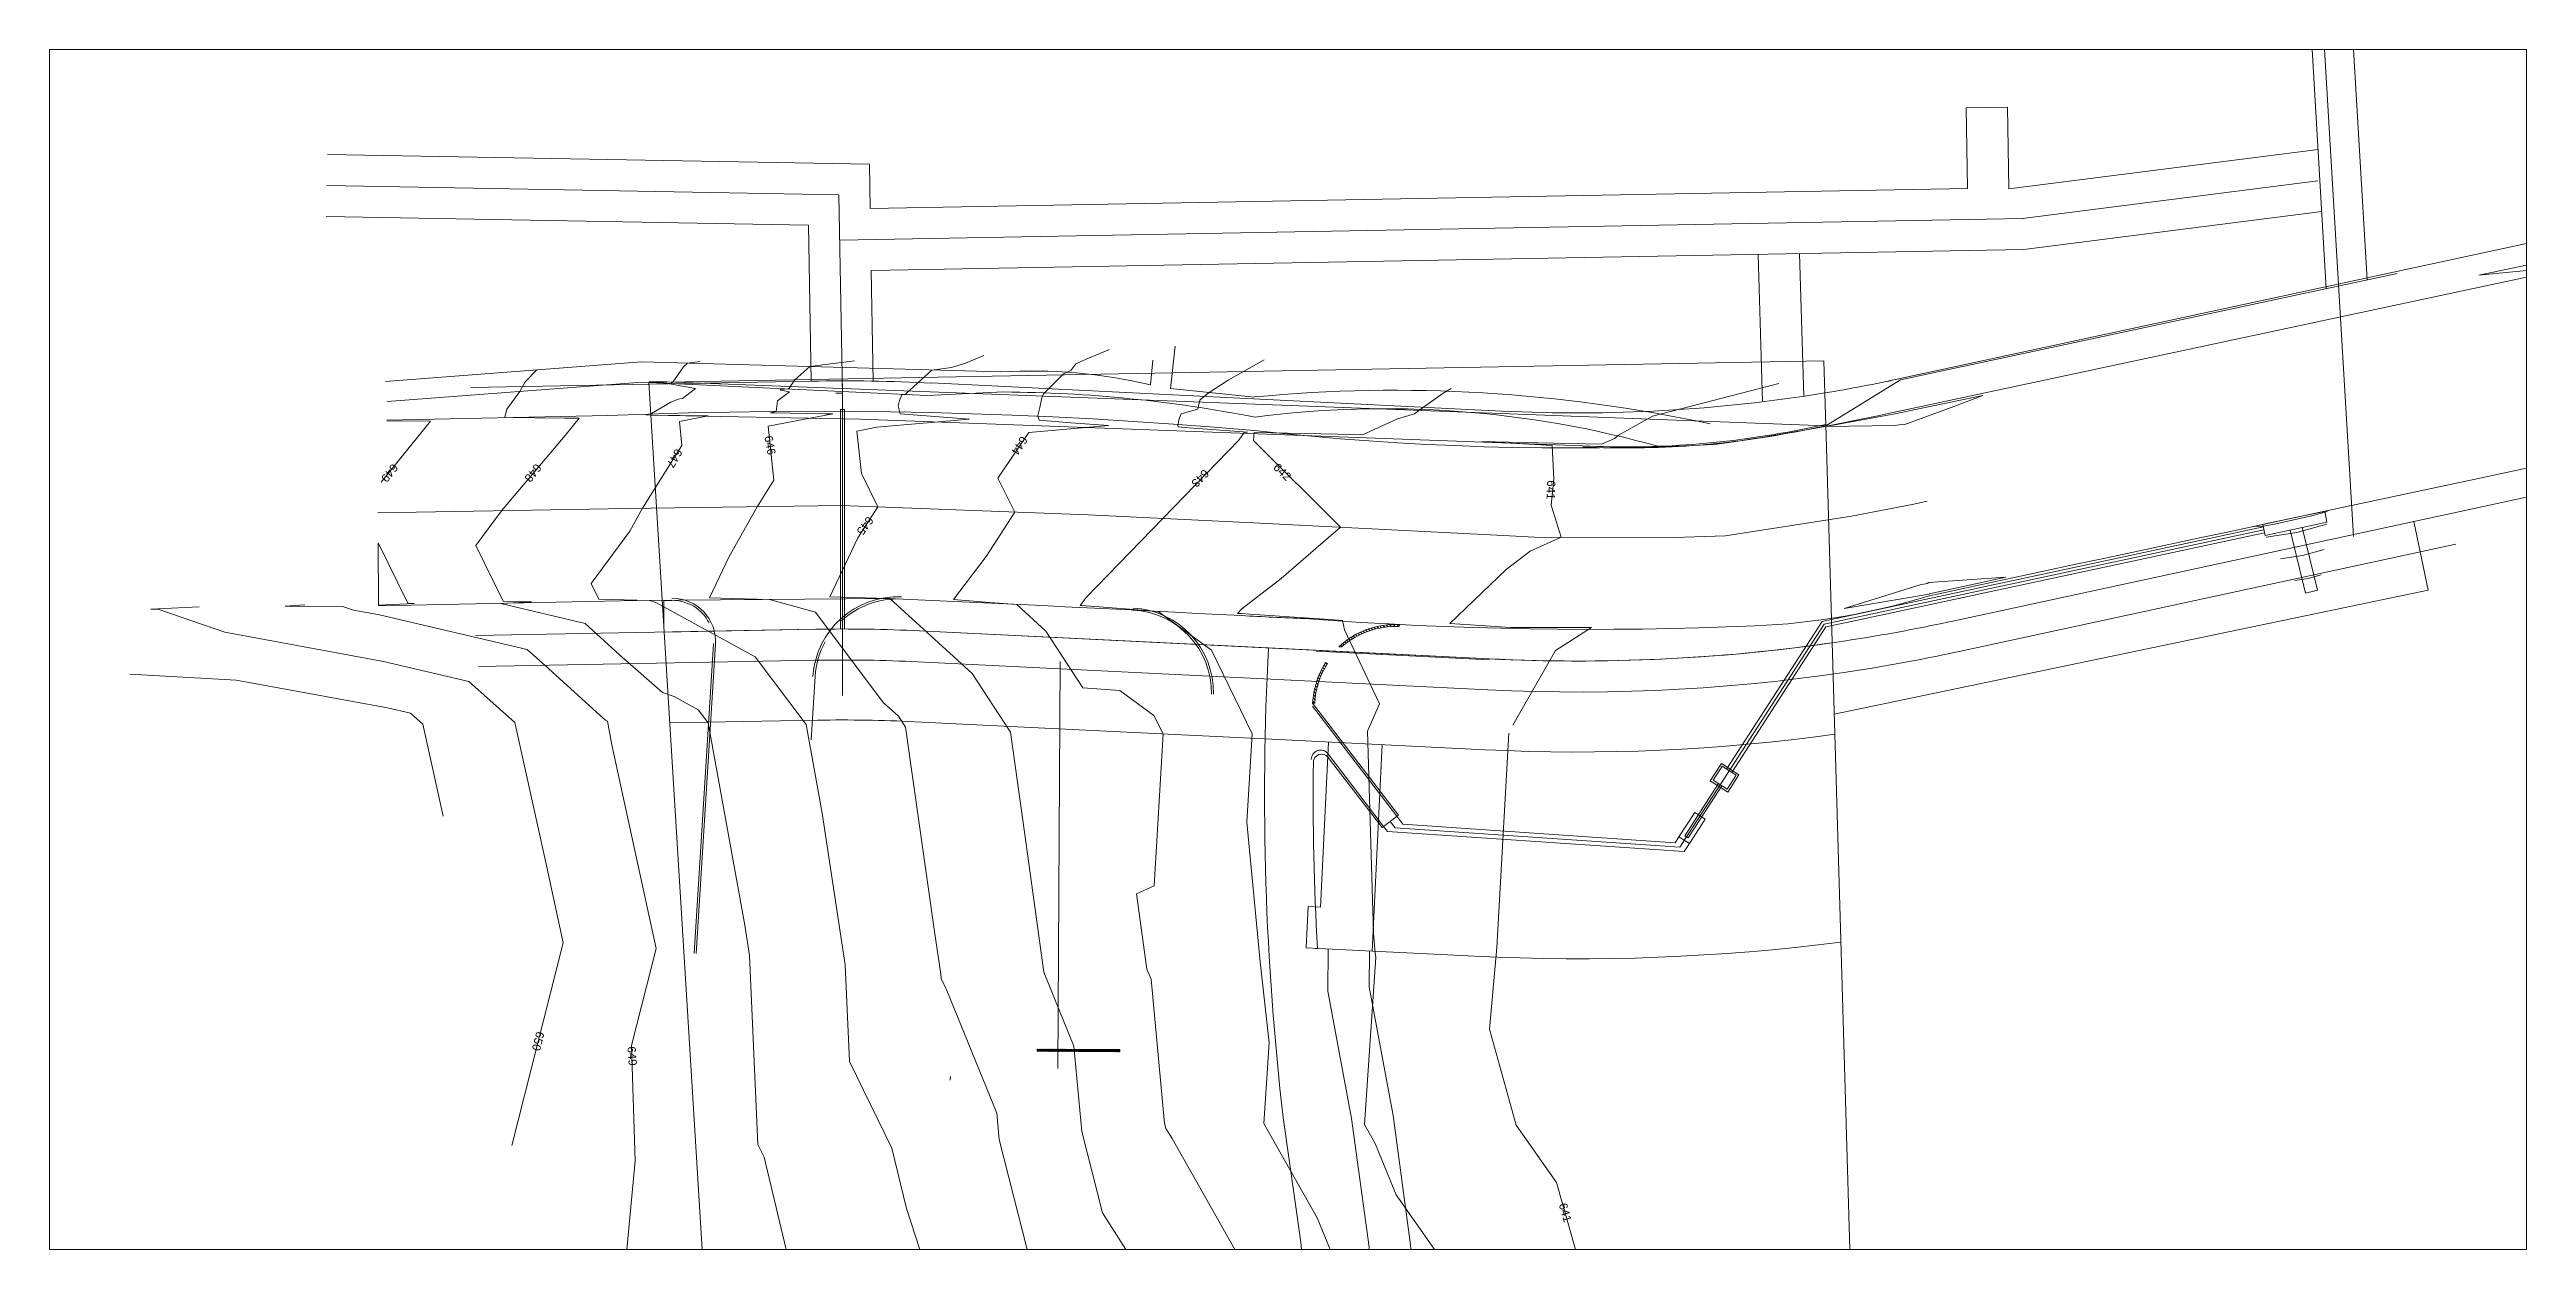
# Paper-space layout 'Utility Plan' of a CAD drawing. Extents: x 0.8 to 30.7, y 3.5 to 18.
# The model-space entities are those that its viewports show. They can reach past a viewport. Long polylines and large blocks are cut down to what shows.
import ezdxf

# ---------------------------------------------------------------- set-up
doc = ezdxf.new("R2010")
doc.units = 0
doc.header["$LTSCALE"] = 20
doc.header["$MEASUREMENT"] = 0
for name, pattern in [('DASHDOT', [1, 0.5, -0.25, 0, -0.25]), ('DASHED', [0.75, 0.5, -0.25]), ('DASHED2', [0.375, 0.25, -0.125]), ('DIVIDE2', [0.625, 0.25, -0.125, 0, -0.125, 0, -0.125]), ('HIDDEN', [0.375, 0.25, -0.125])]:
    doc.linetypes.add(name, pattern=pattern)
for name, color, linetype in [('CONTOURS', 35, 'CONTINUOUS'), ('DIRVEWAYS', 96, 'CONTINUOUS'), ('HATCURB', 2, 'CONTINUOUS'), ('PNTS_CHEV', 1, 'CONTINUOUS'), ('row ded', 1, 'CONTINUOUS'), ('STORM', 5, 'CONTINUOUS')]:
    doc.layers.add(name, color=color, linetype=linetype)
doc.layers.add('DP', color=11, linetype='CONTINUOUS', plot=False)
for name, color, linetype, lineweight in [('EBNDY', 210, 'CONTINUOUS', 100), ('EC', 35, 'HIDDEN', 140), ('ECL', 11, 'DASHDOT', 30), ('ECRBB', 31, 'DASHED', 30), ('EESMT', 7, 'DASHED2', 25), ('EROW', 143, 'CONTINUOUS', 30), ('ESW', 46, 'CONTINUOUS', 25), ('EWTR', 174, 'DIVIDE2', 25), ('PCRBB', 30, 'CONTINUOUS', 35), ('PCRBF', 21, 'CONTINUOUS', 25), ('PESMT', 7, 'DASHED2', 30), ('PROW', 6, 'CONTINUOUS', 30), ('PUSS', 80, 'CONTINUOUS', 50)]:
    doc.layers.add(name, color=color, linetype=linetype, lineweight=lineweight)
doc.styles.add('ARIEL', font='swiss.ttf')

msp = doc.modelspace()

# ---------------------------------------------------------------- linework, layer by layer
at = {"layer": 'CONTOURS', "lineweight": 0}
for p, q in [((9991.79, 10358.18, 640), (9988.77, 10372.4, 640)), ((9988.77, 10372.4, 640), (9989.23, 10371.52, 640)), ((9989.23, 10371.52, 640), (9989.33, 10370.94, 640)), ((9989.33, 10370.94, 640), (9989.95, 10368.65, 640)), ((9994.12, 10364.74, 640), (9992.08, 10371.97, 640)), ((9989.95, 10368.65, 640), (9992.06, 10359.35, 640)), ((9995.2, 10357.35, 640), (9994.12, 10364.74, 640)), ((9992.06, 10359.35, 640), (9992.53, 10356.6, 640)), ((9992.64, 10354.21, 640), (9991.79, 10358.18, 640)), ((9992.53, 10356.6, 640), (9992.64, 10354.21, 640)), ((10004.93, 10294.35, 640), (10004.92, 10294.37, 640)), ((10004.92, 10294.37, 640), (10006.51, 10287.08, 640)), ((10006.22, 10275.77, 640), (10004.93, 10294.35, 640)), ((9965.07, 10269.13, 640), (9960.94, 10288.81, 640)), ((9960.94, 10288.81, 640), (9963.64, 10281.82, 640)), ((10006.51, 10287.08, 640), (10008.96, 10275.85, 640)), ((9963.64, 10281.82, 640), (9967.98, 10269.97, 640)), ((10006.45, 10275.41, 640), (10006.22, 10275.77, 640)), ((10006.79, 10273.71, 640), (10006.45, 10275.41, 640)), ((10008.96, 10275.85, 640), (10008.97, 10275.83, 640)), ((10008.97, 10275.83, 640), (10012.45, 10255.3, 640)), ((9965.08, 10269.12, 640), (9965.07, 10269.13, 640)), ((9965.55, 10266.8, 640), (9965.08, 10269.12, 640)), ((9967.98, 10269.97, 640), (9967.92, 10269.52, 640)), ((9967.92, 10269.52, 640), (9967.92, 10269.51, 640)), ((9967.92, 10269.51, 640), (9968.25, 10267.63, 640)), ((10012.45, 10255.31, 640), (10006.79, 10273.71, 640)), ((9965.65, 10266.29, 640), (9965.55, 10266.8, 640)), ((9968.47, 10250.9, 640), (9965.65, 10266.29, 640)), ((9968.25, 10267.63, 640), (9968.47, 10250.9, 640)), ((10012.45, 10255.3, 640), (10012.45, 10255.31, 640)), ((10195.27, 10099.43, 645), (10158.62, 10076.04, 645)), ((10158.62, 10076.04, 645), (10138.96, 10071.05, 645)), ((10118.31, 10069.12, 645), (10100.38, 10061.83, 645)), ((10138.96, 10071.05, 645), (10118.31, 10069.12, 645)), ((10100.38, 10061.83, 645), (10067.14, 10057.29, 645)), ((10042.41, 10053.79, 645), (10028.23, 10044.5, 645)), ((10067.14, 10057.29, 645), (10042.41, 10053.79, 645)), ((9953.16, 10042.88, 645), (9951.27, 10047.36, 645)), ((9954.18, 10039.49, 645), (9953.16, 10042.88, 645)), ((9966.66, 10043.9, 645), (9966.34, 10039.69, 645)), ((9968.63, 10021.47, 645), (9966.66, 10043.9, 645)), ((9966.66, 10043.9, 645), (9966.66, 10043.9, 645)), ((10028.23, 10044.5, 645), (10010.06, 10024.65, 645)), ((9954.8, 10034.8, 645), (9954.18, 10039.49, 645)), ((9966.34, 10039.69, 645), (9965.37, 10027.1, 645)), ((9960.37, 10028.63, 645), (9954.8, 10034.8, 645)), ((9960.69, 10028.41, 645), (9960.37, 10028.63, 645)), ((9960.71, 10028.36, 645), (9960.69, 10028.41, 645)), ((9960.78, 10027.51, 645), (9960.71, 10028.36, 645)), ((9962.21, 10026.94, 645), (9960.78, 10027.51, 645)), ((9963.46, 10026.64, 645), (9962.21, 10026.94, 645)), ((9965.37, 10027.1, 645), (9963.46, 10026.64, 645)), ((10010.03, 10024.24, 645), (10009.66, 10010.1, 645)), ((10010.05, 10024.55, 645), (10010.03, 10024.24, 645)), ((10010.06, 10024.65, 645), (10010.05, 10024.55, 645)), ((9969.57, 10016.65, 645), (9968.63, 10021.47, 645)), ((9979.8, 10017.73, 645), (9969.57, 10016.65, 645)), ((9987.91, 10021.73, 645), (9979.8, 10017.73, 645)), ((9995.4, 10016.89, 645), (9987.91, 10021.73, 645)), ((10009.66, 10010.1, 645), (9995.4, 10016.89, 645)), ((10093.32, 9945.65, 650), (10073.87, 9941.43, 650)), ((10142.3, 9933.26, 650), (10093.32, 9945.65, 650)), ((10073.87, 9941.43, 650), (10040.04, 9933.93, 650)), ((10040.04, 9933.93, 650), (10030.1, 9922.84, 650)), ((10030.1, 9922.84, 650), (10025.27, 9902.2, 650)), ((10025.27, 9902.2, 650), (10018.22, 9863.88, 650)), ((10018.22, 9863.88, 650), (10012.69, 9847.88, 650)), ((10012.67, 9845.95, 650), (10012.03, 9857.63, 650)), ((10012.69, 9847.88, 650), (10012.67, 9845.95, 650))]:
    msp.add_line(p, q, dxfattribs=at)
at = {"layer": 'DIRVEWAYS', "lineweight": 0}
msp.add_line((10126.52, 10039.24, 645.63), (10125.68, 10039.25, 645.63), dxfattribs=at)
at = {"layer": 'EBNDY', "lineweight": 0}
for p, q in [((9968.01, 10250.87), (10423.8, 10264.19)), ((9969.17, 10244.92), (9968.01, 10250.87)), ((9966.67, 10017.51), (9973.14, 10192.16)), ((10017.87, 10031.77), (10022.02, 10116.16)), ((9965.72, 9966.81), (9966.67, 10017.51)), ((10018.17, 9970.04), (10017.49, 10006.72)), ((10429.87, 9995.38), (9965.72, 9966.81))]:
    msp.add_line(p, q, dxfattribs=at)
for centre, radius, start, end in [((9758.39, 10202.52), 215, 357.23893, 11.37249), ((10236.01, 9516.77), 611.25, 88.03766, 99.45722), ((10057.86, 10786.99), 671.79, 266.94223, 276.64317), ((10387.43, 10013.6), 370, 177.18485, 181.06438)]:
    msp.add_arc(centre, radius, start, end, dxfattribs=at)
at = {"layer": 'EC', "lineweight": 0}
for p, q in [((9921.19, 10459.67, 641), (9931.87, 10408.75, 641)), ((9931.87, 10408.75, 641), (9929.45, 10433.87, 641)), ((9999.66, 10366.12, 639), (9998.21, 10371.31, 639)), ((10000.44, 10360.82, 639), (9999.66, 10366.12, 639)), ((10005.21, 10367.5, 638), (10004.33, 10370.64, 638)), ((10005.68, 10364.29, 638), (10005.21, 10367.5, 638)), ((9965.98, 10209, 641), (9958.08, 10239.49, 641)), ((9970.48, 10200.95, 641), (9965.98, 10209, 641)), ((9971.34, 10199.78, 641), (9970.48, 10200.95, 641)), ((9972.77, 10196.65, 641), (9971.34, 10199.78, 641)), ((9972.34, 10177.51, 641), (9972.77, 10196.65, 641)), ((10022.63, 10185.5, 641), (10017.1, 10194.27, 641)), ((10017.1, 10194.27, 641), (10017.1, 10174.67, 641)), ((10190.87, 10196.96, 641), (10151.27, 10185.78, 641)), ((9981.19, 10185.16, 641), (9973.07, 10184.75, 641)), ((9987.51, 10184.5, 641), (9981.19, 10185.16, 641)), ((9995.23, 10186.87, 641), (9987.51, 10184.5, 641)), ((9998.61, 10179.44, 641), (9995.23, 10186.87, 641)), ((10040.72, 10175.22, 641), (10022.63, 10185.5, 641)), ((10151.27, 10185.78, 641), (10137.42, 10176.06, 641)), ((9973.07, 10184.75, 641), (9972.12, 10167.74, 641)), ((10003.08, 10173.6, 641), (9998.61, 10179.44, 641)), ((9972.12, 10167.74, 641), (9972.34, 10177.51, 641)), ((10016.1, 10159.99, 641), (10003.08, 10173.6, 641)), ((10017.1, 10174.67, 641), (10016.44, 10165.01, 641)), ((10094.44, 10171.37, 641), (10042.64, 10174.24, 641)), ((10137.42, 10176.06, 641), (10114.17, 10169.54, 641)), ((10114.17, 10169.54, 641), (10094.44, 10171.37, 641)), ((10016.44, 10165.01, 641), (10016.1, 10159.99, 641)), ((10177.72, 10163.5, 642), (10154.25, 10147.03, 642)), ((9960.39, 10158.4, 642), (9959.31, 10160.3, 642)), ((9964.2, 10153.06, 642), (9960.39, 10158.4, 642)), ((9965.41, 10151.46, 642), (9964.2, 10153.06, 642)), ((9966.62, 10147.3, 642), (9965.41, 10151.46, 642)), ((9970.47, 10138.88, 642), (9966.62, 10147.3, 642)), ((10154.25, 10147.03, 642), (10141.86, 10141.95, 642)), ((9970.33, 10132.91, 642), (9970.47, 10138.88, 642)), ((10035.54, 10143.02, 642), (10017.6, 10134.53, 642)), ((10042.12, 10140.08, 642), (10035.54, 10143.02, 642)), ((10091.02, 10141.51, 642), (10042.12, 10140.08, 642)), ((10095.9, 10141.97, 642), (10091.02, 10141.51, 642)), ((10096.81, 10142.07, 642), (10095.9, 10141.97, 642)), ((10137.24, 10139.33, 642), (10096.81, 10142.07, 642)), ((10141.86, 10141.95, 642), (10137.24, 10139.33, 642)), ((10193.52, 10141.74, 643), (10159.84, 10127.91, 643)), ((9969.88, 10112.66, 642), (9970.33, 10132.91, 642)), ((9992.8, 10133.59, 642), (9971.84, 10112.49, 642)), ((10005.25, 10119.23, 642), (9992.8, 10133.59, 642)), ((10015.35, 10134.06, 642), (10015.14, 10130.91, 642)), ((10017.6, 10134.53, 642), (10015.35, 10134.06, 642)), ((10015.14, 10130.91, 642), (10014.73, 10124.88, 642)), ((10159.84, 10127.91, 643), (10137.05, 10115.03, 643)), ((10012.55, 10109.72, 642), (10005.25, 10119.23, 642)), ((10014.73, 10124.88, 642), (10013.86, 10111.63, 642)), ((9957.28, 10106.41, 643), (9952.36, 10115.09, 643)), ((10097.92, 10114.15, 643), (10064.12, 10110.95, 643)), ((10117.54, 10116.35, 643), (10097.92, 10114.15, 643)), ((10137.05, 10115.03, 643), (10117.54, 10116.35, 643)), ((10177.82, 10113.88, 644), (10140.65, 10092.87, 644)), ((9969.85, 10111.09, 643), (9968.76, 10097.01, 643)), ((9969.92, 10110.24, 643), (9969.85, 10111.09, 643)), ((9969.92, 10112.65, 642), (9969.88, 10112.66, 642)), ((9971.84, 10112.49, 642), (9969.92, 10112.65, 642)), ((9971.73, 10109.01, 643), (9969.92, 10110.24, 643)), ((9990.7, 10090.59, 643), (9971.73, 10109.01, 643)), ((10013.65, 10108.65, 642), (10012.55, 10109.72, 642)), ((10013.67, 10108.99, 642), (10013.65, 10108.65, 642)), ((10013.72, 10109.66, 642), (10013.67, 10108.99, 642)), ((10013.86, 10111.63, 642), (10013.72, 10109.66, 642)), ((10042.8, 10112.2, 643), (10022.51, 10102.34, 643)), ((10064.12, 10110.95, 643), (10042.8, 10112.2, 643)), ((9960.2, 10101.77, 643), (9957.28, 10106.41, 643)), ((9961.77, 10099.86, 643), (9960.2, 10101.77, 643)), ((10022.51, 10102.34, 643), (10013.18, 10089.46, 643)), ((9962.08, 10099.54, 643), (9961.77, 10099.86, 643)), ((9964.28, 10099.07, 643), (9962.08, 10099.54, 643)), ((9965.37, 10095.01, 643), (9964.28, 10099.07, 643)), ((9968.76, 10097.01, 643), (9968.55, 10094.31, 643)), ((9966.63, 10094.55, 643), (9965.37, 10095.01, 643)), ((9967.46, 10094.38, 643), (9966.63, 10094.55, 643)), ((9968.14, 10094.21, 643), (9967.46, 10094.38, 643)), ((9968.55, 10094.31, 643), (9968.14, 10094.21, 643)), ((10009.84, 10072.09, 643), (9990.7, 10090.59, 643)), ((10013.18, 10089.46, 643), (10012.73, 10083.58, 643)), ((10042.81, 10090.66, 644), (10038.31, 10088.47, 644)), ((10079.52, 10088.5, 644), (10042.81, 10090.66, 644)), ((10137.01, 10091.02, 644), (10102.14, 10087.77, 644)), ((10138.24, 10091.33, 644), (10137.01, 10091.02, 644)), ((10140.65, 10092.87, 644), (10138.24, 10091.33, 644)), ((10012.73, 10083.58, 643), (10011.84, 10072.05, 643)), ((10038.31, 10088.47, 644), (10032.33, 10080.23, 644)), ((10081.45, 10084.28, 644), (10079.52, 10088.5, 644)), ((10099.72, 10086.78, 644), (10081.45, 10084.28, 644)), ((10102.14, 10087.77, 644), (10099.72, 10086.78, 644)), ((9952.18, 10072.04, 644), (9949.81, 10077.68, 644)), ((9968.25, 10077.5, 644), (9967.55, 10068.35, 644)), ((9968.26, 10077.5, 644), (9968.25, 10077.5, 644)), ((9969.95, 10058.24, 644), (9968.26, 10077.5, 644)), ((10032.33, 10080.23, 644), (10031.63, 10071.29, 644)), ((9953.32, 10069.59, 644), (9952.18, 10072.04, 644)), ((10011.73, 10070.66, 643), (10009.84, 10072.09, 643)), ((10011.84, 10072.05, 643), (10011.76, 10070.99, 643)), ((10031.63, 10071.29, 644), (10017.92, 10062.31, 644)), ((9954.91, 10068.36, 644), (9953.32, 10069.59, 644)), ((9955.73, 10066.57, 644), (9954.91, 10068.36, 644)), ((9958.23, 10064.11, 644), (9955.73, 10066.57, 644)), ((9967.55, 10068.35, 644), (9966.96, 10060.71, 644)), ((10011.76, 10070.99, 643), (10011.73, 10070.66, 643)), ((9960.53, 10061.74, 644), (9958.23, 10064.11, 644)), ((9961.53, 10061.37, 644), (9960.53, 10061.74, 644)), ((9963.88, 10060.9, 644), (9961.53, 10061.37, 644)), ((9965.8, 10060.43, 644), (9963.88, 10060.9, 644)), ((9966.96, 10060.71, 644), (9965.8, 10060.43, 644)), ((10017.92, 10062.31, 644), (10011.51, 10055.31, 644)), ((10178.99, 10060.75, 646), (10140.91, 10051.08, 646)), ((9980.93, 10050.76, 644), (9969.95, 10058.24, 644)), ((9989.17, 10054.82, 644), (9980.93, 10050.76, 644)), ((9999.91, 10047.88, 644), (9989.17, 10054.82, 644)), ((10011.51, 10055.31, 644), (10010.91, 10047.77, 644)), ((10010.28, 10039.99, 644), (9999.91, 10047.88, 644)), ((10010.91, 10047.77, 644), (10010.28, 10039.99, 644)), ((10134.48, 10050.48, 646), (10104.83, 10038.42, 646)), ((10140.91, 10051.08, 646), (10134.48, 10050.48, 646)), ((10090.58, 10035.39, 646), (10041.13, 10028.39, 646)), ((10100.9, 10036.96, 646), (10090.58, 10035.39, 646)), ((10101.95, 10037.01, 646), (10100.9, 10036.96, 646)), ((10104.83, 10038.42, 646), (10101.95, 10037.01, 646)), ((10193.94, 10040.64, 647), (10157.58, 10028.61, 647)), ((10038.54, 10026.69, 646), (10035.17, 10023.01, 646)), ((10041.13, 10028.39, 646), (10038.54, 10026.69, 646)), ((10142.98, 10025.12, 647), (10122.03, 10014.86, 647)), ((10157.58, 10028.61, 647), (10142.98, 10025.12, 647)), ((10035.17, 10023.01, 646), (10013.4, 10006.67, 646)), ((9953.98, 10005.27, 646), (9952.56, 10016.09, 646)), ((10098.63, 10013.84, 647), (10061.93, 10008.24, 647)), ((10122.03, 10014.86, 647), (10098.63, 10013.84, 647)), ((9965.36, 10009.06, 646), (9965.16, 9996.32, 646)), ((9965.38, 10010.82, 646), (9965.36, 10009.09, 646)), ((9965.36, 10009.09, 646), (9965.36, 10009.06, 646)), ((9968.41, 9995.2, 646), (9965.38, 10010.82, 646)), ((10013.4, 10006.67, 646), (10010.29, 9995.56, 646)), ((10061.93, 10008.24, 647), (10040.54, 10004.35, 647)), ((9957.21, 10001.69, 646), (9953.98, 10005.27, 646)), ((9959.23, 10000.29, 646), (9957.21, 10001.69, 646)), ((9959.39, 10000.01, 646), (9959.23, 10000.29, 646)), ((9959.54, 9998.08, 646), (9959.39, 10000.01, 646)), ((9960.06, 10000.35, 646), (9959.68, 9998.27, 646)), ((9962.28, 9997.48, 646), (9960.06, 10000.35, 646)), ((10040.54, 10004.35, 647), (10024.14, 9992.04, 647)), ((10186.41, 10004.07, 648), (10145.15, 9994.2, 648)), ((9959.68, 9998.27, 646), (9959.54, 9998.08, 646)), ((9964.82, 9997.11, 646), (9962.28, 9997.48, 646)), ((9965.14, 9995.77, 646), (9964.82, 9997.11, 646)), ((9965.16, 9996.32, 646), (9965.14, 9995.77, 646)), ((9981.45, 9996.59, 646), (9968.41, 9995.2, 646)), ((9987.85, 9992.57, 646), (9981.45, 9996.59, 646)), ((10010.29, 9995.56, 646), (10010.06, 9986.53, 646)), ((10145.15, 9994.2, 648), (10142.11, 9992.72, 648)), ((9999.89, 9985.79, 646), (9987.85, 9992.57, 646)), ((10024.14, 9992.04, 647), (10010.99, 9968.07, 647)), ((10089.07, 9989.6, 648), (10040.16, 9980.72, 648)), ((10096.35, 9990.71, 648), (10089.07, 9989.6, 648)), ((10142.11, 9992.72, 648), (10096.35, 9990.71, 648)), ((10009.92, 9981.02, 646), (9999.89, 9985.79, 646)), ((10010.06, 9986.53, 646), (10009.92, 9981.02, 646)), ((9953.16, 9975.73, 647), (9952.77, 9978.7, 647)), ((9954.04, 9974.75, 647), (9953.16, 9975.73, 647)), ((9959.3, 9977.61, 647), (9958.13, 9971.32, 647)), ((9961.71, 9974.49, 647), (9959.3, 9977.61, 647)), ((9965.9, 9980.73, 647), (9965.71, 9967.19, 647)), ((9967.25, 9973.75, 647), (9965.9, 9980.73, 647)), ((10036.96, 9978.31, 648), (10033.78, 9972.52, 648)), ((10040.16, 9980.72, 648), (10036.96, 9978.31, 648)), ((9957.78, 9972.18, 647), (9954.04, 9974.75, 647)), ((9958.07, 9971.66, 647), (9957.78, 9972.18, 647)), ((9958.1, 9971.28, 647), (9958.07, 9971.66, 647)), ((9958.13, 9971.32, 647), (9958.1, 9971.28, 647)), ((9961.83, 9973.42, 647), (9961.71, 9974.49, 647)), ((9962.55, 9971.66, 647), (9961.83, 9973.42, 647)), ((9965.34, 9967.03, 647), (9962.55, 9971.66, 647)), ((9973.07, 9974.37, 647), (9967.25, 9973.75, 647)), ((9988.22, 9964.85, 647), (9973.07, 9974.37, 647)), ((10032.78, 9969.65, 648), (10023.7, 9959.28, 648)), ((10033.78, 9972.52, 648), (10032.78, 9969.65, 648)), ((9965.66, 9965.67, 647), (9965.34, 9967.03, 647)), ((9965.71, 9967.07, 647), (9965.66, 9965.67, 647)), ((9965.71, 9967.19, 647), (9965.71, 9967.19, 647)), ((9965.71, 9967.19, 647), (9965.71, 9967.07, 647)), ((9993.76, 9961.74, 647), (9988.22, 9964.85, 647)), ((10010.54, 9966.48, 647), (10010.46, 9963.47, 647)), ((10010.99, 9968.07, 647), (10010.54, 9966.48, 647)), ((10094.72, 9968.1, 649), (10045.47, 9957.4, 649)), ((10118.18, 9962.16, 649), (10094.72, 9968.1, 649)), ((10006.42, 9952.42, 647), (9993.76, 9961.74, 647)), ((10010.46, 9963.47, 647), (10010.25, 9954.3, 647)), ((10023.7, 9959.28, 648), (10016.14, 9950.94, 648)), ((10146.04, 9963.03, 649), (10118.18, 9962.16, 649)), ((10175.27, 9960.31, 649), (10146.04, 9963.03, 649)), ((10010.25, 9954.3, 647), (10006.42, 9952.42, 647)), ((10038.35, 9954.61, 649), (10027, 9942.09, 649)), ((10039.49, 9955.91, 649), (10038.35, 9954.61, 649)), ((10039.68, 9956.35, 649), (10039.49, 9955.91, 649)), ((10045.47, 9957.4, 649), (10039.68, 9956.35, 649)), ((9966.43, 9945.96, 648), (9966.32, 9931.51, 648)), ((9966.46, 9949.5, 648), (9966.43, 9945.96, 648)), ((9970.6, 9946.15, 648), (9966.46, 9949.5, 648)), ((9988.83, 9930.73, 648), (9970.6, 9946.15, 648)), ((10016.14, 9950.94, 648), (10011.24, 9930.56, 648)), ((10027, 9942.09, 649), (10022.4, 9936.96, 649)), ((9957.69, 9936.43, 648), (9954.79, 9939.3, 648)), ((9959.99, 9935.18, 648), (9957.69, 9936.43, 648)), ((9964.26, 9932.02, 648), (9959.99, 9935.18, 648)), ((10010.88, 9938.03, 648), (10010.72, 9931.18, 648)), ((10011.24, 9930.56, 648), (10010.88, 9938.03, 648)), ((10022.4, 9936.96, 649), (10014.04, 9901.23, 649)), ((9966.32, 9931.51, 648), (9964.26, 9932.02, 648)), ((9997.2, 9924.57, 648), (9988.83, 9930.73, 648)), ((10010.72, 9931.18, 648), (9997.2, 9924.57, 648)), ((10062.69, 9916.64, 651), (10040.48, 9911.72, 651)), ((9967.18, 9913.54, 649), (9967.1, 9903.04, 649)), ((9981.92, 9901.62, 649), (9967.18, 9913.54, 649)), ((10011.23, 9909.66, 649), (10011.19, 9908.06, 649)), ((10011.64, 9901.04, 649), (10011.23, 9909.66, 649)), ((10040.48, 9911.72, 651), (10037.8, 9908.73, 651)), ((10011.19, 9908.06, 649), (9996.62, 9900.93, 649)), ((10037.8, 9908.73, 651), (10036.5, 9903.17, 651)), ((9996.62, 9900.93, 649), (10011.33, 9901.03, 649)), ((10011.33, 9901.03, 649), (10011.64, 9901.04, 649)), ((10014.04, 9901.23, 649), (10012.88, 9894.95, 649)), ((10036.5, 9903.17, 651), (10029.77, 9866.59, 651)), ((10011.97, 9892.32, 649), (10011.88, 9878.42, 649)), ((10012.88, 9894.95, 649), (10011.97, 9892.32, 649)), ((10011.88, 9878.42, 649), (10011.62, 9883.22, 649)), ((10029.77, 9866.59, 651), (10028.35, 9840.93, 651))]:
    msp.add_line(p, q, dxfattribs=at)
at = {"layer": 'ECL', "lineweight": 0}
for p, q in [((9987.25, 10272.14), (9986.52, 10275.37)), ((9990.12, 10257.07), (9987.25, 10272.14)), ((9994.91, 10226.63), (9990.12, 10257.07)), ((9995.42, 10211.72), (9994.91, 10226.63)), ((9995.19, 10180.34), (9995.42, 10211.72)), ((9994.79, 10172.95), (9995.19, 10180.34)), ((9991.65, 10110.83), (9994.79, 10172.95)), ((9989.85, 10072.57), (9991.65, 10110.83)), ((9987.57, 10012.82), (9989.85, 10072.57)), ((9988.27, 9961.16), (9987.57, 10012.82)), ((9989.37, 9900.88), (9988.27, 9961.16))]:
    msp.add_line(p, q, dxfattribs=at)
at = {"layer": 'ECRBB', "lineweight": 0}
for p, q in [((9964.65, 10269.04, -5.76), (9915.38, 10499.77, -4.96)), ((10010.57, 9963.47, 0.92), (10010.04, 10024.24, -1.17)), ((10011.83, 9901.04), (10010.57, 9963.47, 0.92)), ((9966.9, 9903.04, 2.6), (9965.82, 9956.45, 1.12))]:
    msp.add_line(p, q, dxfattribs=at)
for centre, radius, start, end in [((-12933.66, 5504.76), 23433.56, 11.986507, 12.339173), ((44518.63, 17702.48), 35299.3, 191.986507, 192.145104), ((9850.04, 10226.67), 166.79, 2.44199, 17.17313), ((9443.78, 10151.62), 533.94, 7.79113, 12.70382), ((9091.86, 10194.34), 925.66, 355.69624, 2.44199), ((9276.38, 10189.37), 697.28, 353.68481, 2.8467), ((8522.48, 10187.15), 1493.73, 357.02562, 357.61068), ((11175.24, 10006.69), 1210.46, 174.97705, 182.37866), ((23041.78, 9432.73), 13045.16, 177.025616, 177.40112)]:
    msp.add_arc(centre, radius, start, end, dxfattribs=at)
at = {"layer": 'EESMT', "lineweight": 0}
for p, q in [((10022.85, 10283.14), (9996.93, 10403.18)), ((9932.97, 10381.76), (9855.83, 10377.17)), ((9935.1, 10371.87), (9856.42, 10367.19)), ((9925.66, 10298.74), (9916.48, 10370.76)), ((9901.48, 10369.87), (9911, 10295.15)), ((9911, 10295.15), (9891.23, 10294.79)), ((9891.23, 10294.79), (9891.41, 10284.8)), ((9930.73, 10020.13), (9925.66, 10298.74)), ((9891.41, 10284.8), (9910.91, 10285.15)), ((9910.91, 10285.15), (9915.74, 10019.87)), ((10025.36, 10031.4), (10032.14, 10169.18)), ((9905.04, 10019.67), (9902.7, 9888.66)), ((9915.74, 10019.87), (9905.04, 10019.67)), ((9957.54, 10020.62), (9930.73, 10020.13)), ((9957.54, 10005.62), (9919.78, 10004.93)), ((10026.51, 9925.21), (10024.99, 10006.86)), ((9919.78, 10004.93), (9917.7, 9888.39))]:
    msp.add_line(p, q, dxfattribs=at)
for centre, radius, start, end in [((9595.25, 10190.6), 437.5, 9.33828, 12.21586), ((9595.18, 10190.99), 437.5, 357.13476, 9.27716), ((10387.43, 10013.6), 362.5, 177.18485, 181.06438)]:
    msp.add_arc(centre, radius, start, end, dxfattribs=at)
at = {"layer": 'EROW', "lineweight": 0}
for p, q in [((10015.52, 10281.56), (9966.92, 10506.64)), ((9956.87, 10268.89), (9911.76, 10477.81)), ((9957.94, 10034.71), (9964.72, 10172.5)), ((10017.87, 10031.77), (10024.65, 10169.55)), ((9959.03, 9923.34), (9957.5, 10005.61)), ((10019.02, 9924.46), (10017.49, 10006.72))]:
    msp.add_line(p, q, dxfattribs=at)
for centre, radius, start, end in [((9595.25, 10190.6), 430, 9.33828, 12.21586), ((9595.25, 10190.6), 370, 11.71158, 12.21586), ((9595.25, 10190.6), 370, 9.33828, 12.21586), ((9595.18, 10190.99), 430, 357.13476, 9.27716), ((9595.18, 10190.99), 370, 357.13476, 9.27716), ((10387.43, 10013.6), 430, 177.18485, 181.06438), ((10387.43, 10013.6), 370, 177.18485, 181.06438)]:
    msp.add_arc(centre, radius, start, end, dxfattribs=at)
at = {"layer": 'ESW', "lineweight": 0}
for p, q in [((9961.33, 10112.73), (9959.24, 10092.45)), ((9959.24, 10092.45), (9949.04, 10093.56)), ((9952.43, 10088.21), (9958.38, 10087.6)), ((9955.26, 10051.48), (9952.85, 9964.59)), ((9960.96, 10033.62), (9960.11, 10052.2)), ((9957.75, 9964.77), (9960.96, 10033.62)), ((9952.85, 9964.59), (9957.61, 9902.72)), ((9957.75, 9964.77), (9962.42, 9903.09))]:
    msp.add_line(p, q, dxfattribs=at)
for centre, radius, start, end in [((10319.19, 10146.82), 359.49, 167.7822, 185.44214), ((10208.86, 10144.24), 244.7, 164.26397, 187.37813), ((10285.86, 10050.19), 325.75, 168.91598, 179.64587), ((10079.35, 10058.95), 124.31, 166.6756, 183.4459)]:
    msp.add_arc(centre, radius, start, end, dxfattribs=at)
at = {"layer": 'EWTR', "lineweight": 0}
for p, q in [((9995.05, 10378.45), (9856.25, 10370.18)), ((9918.22, 10297.79), (9909.04, 10369.82)), ((9923.37, 10012.5), (9918.16, 10298.6)), ((9912.41, 10012.3), (9910.2, 9888.52)), ((9960.38, 10013.17), (9912.41, 10012.3)), ((9957.48, 10013.12), (9960.38, 10013.17)), ((9960.38, 10013.17), (9960.44, 10011.55)), ((9960.38, 10013.17), (10033.48, 10013.16)), ((9964.32, 10013.67), (9964.32, 10012.67))]:
    msp.add_line(p, q, dxfattribs=at)
at = {"layer": 'EWTR', "linetype": 'Continuous', "lineweight": 0}
for p, q in [((9964.32, 10013.67), (10017.43, 10013.66)), ((9964.32, 10012.67), (10017.43, 10012.66))]:
    msp.add_line(p, q, dxfattribs=at)
at = {"layer": 'HATCURB', "color": 7, "lineweight": 0}
for p, q in [((10016.33, 10147.14), (10016.84, 10147.66)), ((10016.33, 10146.26), (10016.83, 10146.76)), ((10016.35, 10147.8), (10016.85, 10147.77)), ((10016.37, 10145.42), (10016.85, 10145.89)), ((10016.45, 10144.61), (10016.9, 10145.07)), ((10016.55, 10143.83), (10016.99, 10144.27)), ((10016.68, 10143.07), (10017.11, 10143.5)), ((10016.83, 10142.34), (10017.25, 10142.76)), ((10017, 10141.63), (10017.42, 10142.04)), ((10017.2, 10140.95), (10017.6, 10141.35)), ((10017.42, 10140.28), (10017.81, 10140.67)), ((10017.65, 10139.63), (10018.04, 10140.02)), ((10017.91, 10139), (10018.29, 10139.38)), ((10018.18, 10138.39), (10018.56, 10138.77)), ((10018.47, 10137.79), (10018.84, 10138.17)), ((10018.77, 10137.21), (10019.14, 10137.58)), ((10019.09, 10136.65), (10019.46, 10137.01)), ((10019.43, 10136.1), (10019.79, 10136.46)), ((10019.78, 10135.57), (10020.14, 10135.93)), ((10020.14, 10135.05), (10020.5, 10135.41)), ((10020.52, 10134.54), (10020.88, 10134.9)), ((10020.91, 10134.05), (10021.27, 10134.41)), ((10021.32, 10133.58), (10021.68, 10133.93)), ((10021.73, 10133.13), (10021.77, 10133.83)), ((10025.53, 10129.96), (10025.79, 10130.39)), ((10025.61, 10129.91), (10025.98, 10130.27)), ((10026.16, 10129.58), (10026.53, 10129.94)), ((10026.72, 10129.25), (10027.09, 10129.62)), ((10027.3, 10128.95), (10027.68, 10129.32)), ((10027.9, 10128.66), (10028.28, 10129.04)), ((10028.51, 10128.39), (10028.89, 10128.77)), ((10029.14, 10128.14), (10029.53, 10128.52)), ((10029.79, 10127.9), (10030.18, 10128.29)), ((10030.45, 10127.68), (10030.86, 10128.08)), ((10031.14, 10127.48), (10031.55, 10127.89)), ((10031.85, 10127.31), (10032.27, 10127.73)), ((10032.58, 10127.15), (10033.01, 10127.58)), ((10033.33, 10127.02), (10033.78, 10127.47)), ((10034.11, 10126.92), (10034.57, 10127.38)), ((10034.92, 10126.85), (10035.35, 10127.28)), ((10035.35, 10127.32), (10035.34, 10126.82)), ((10119.04, 10060.23), (10119.14, 10080.23)), ((10119.12, 10076.87), (10119.63, 10077.38)), ((10119.13, 10078.83), (10119.64, 10079.33)), ((10119.13, 10078.65), (10119.64, 10079.15)), ((10119.13, 10078.47), (10119.64, 10078.98)), ((10119.13, 10078.3), (10119.63, 10078.8)), ((10119.13, 10078.12), (10119.63, 10078.62)), ((10119.13, 10077.94), (10119.63, 10078.44)), ((10119.13, 10077.76), (10119.63, 10078.27)), ((10119.13, 10077.59), (10119.63, 10078.09)), ((10119.13, 10077.41), (10119.63, 10077.91)), ((10119.13, 10077.23), (10119.63, 10077.73)), ((10119.13, 10077.05), (10119.63, 10077.56)), ((10119.14, 10080.23), (10119.64, 10080.23)), ((10119.14, 10080.07), (10119.29, 10080.23)), ((10119.14, 10079.9), (10119.47, 10080.23)), ((10119.14, 10079.72), (10119.64, 10080.22)), ((10119.14, 10079.54), (10119.64, 10080.04)), ((10119.14, 10079.36), (10119.64, 10079.86)), ((10119.14, 10079.18), (10119.64, 10079.69)), ((10119.14, 10079.01), (10119.64, 10079.51)), ((10119.64, 10080.23), (10119.54, 10060.23)), ((10119.09, 10071.01), (10119.6, 10071.51)), ((10119.09, 10070.83), (10119.6, 10071.34)), ((10119.1, 10072.97), (10119.61, 10073.47)), ((10119.1, 10072.79), (10119.61, 10073.29)), ((10119.1, 10072.61), (10119.61, 10073.11)), ((10119.1, 10072.43), (10119.6, 10072.94)), ((10119.1, 10072.26), (10119.6, 10072.76)), ((10119.1, 10072.08), (10119.6, 10072.58)), ((10119.1, 10071.9), (10119.6, 10072.4)), ((10119.1, 10071.72), (10119.6, 10072.22)), ((10119.1, 10071.54), (10119.6, 10072.05)), ((10119.1, 10071.37), (10119.6, 10071.87)), ((10119.1, 10071.19), (10119.6, 10071.69)), ((10119.11, 10074.92), (10119.62, 10075.42)), ((10119.11, 10074.74), (10119.62, 10075.25)), ((10119.11, 10074.57), (10119.62, 10075.07)), ((10119.11, 10074.39), (10119.61, 10074.89)), ((10119.11, 10074.21), (10119.61, 10074.71)), ((10119.11, 10074.03), (10119.61, 10074.53)), ((10119.11, 10073.85), (10119.61, 10074.36)), ((10119.11, 10073.68), (10119.61, 10074.18)), ((10119.11, 10073.5), (10119.61, 10074)), ((10119.11, 10073.32), (10119.61, 10073.82)), ((10119.11, 10073.14), (10119.61, 10073.65)), ((10119.12, 10076.7), (10119.63, 10077.2)), ((10119.12, 10076.52), (10119.63, 10077.02)), ((10119.12, 10076.34), (10119.62, 10076.84)), ((10119.12, 10076.16), (10119.62, 10076.67)), ((10119.12, 10075.99), (10119.62, 10076.49)), ((10119.12, 10075.81), (10119.62, 10076.31)), ((10119.12, 10075.63), (10119.62, 10076.13)), ((10119.12, 10075.45), (10119.62, 10075.96)), ((10119.12, 10075.28), (10119.62, 10075.78)), ((10119.12, 10075.1), (10119.62, 10075.6)), ((10119.06, 10064.97), (10119.57, 10065.47)), ((10119.06, 10064.79), (10119.57, 10065.3)), ((10119.07, 10066.93), (10119.58, 10067.43)), ((10119.07, 10066.75), (10119.58, 10067.25)), ((10119.07, 10066.57), (10119.58, 10067.07)), ((10119.07, 10066.39), (10119.57, 10066.89)), ((10119.07, 10066.21), (10119.57, 10066.72)), ((10119.07, 10066.04), (10119.57, 10066.54)), ((10119.07, 10065.86), (10119.57, 10066.36)), ((10119.07, 10065.68), (10119.57, 10066.18)), ((10119.07, 10065.5), (10119.57, 10066.01)), ((10119.07, 10065.33), (10119.57, 10065.83)), ((10119.07, 10065.15), (10119.57, 10065.65)), ((10119.08, 10068.88), (10119.59, 10069.38)), ((10119.08, 10068.7), (10119.59, 10069.2)), ((10119.08, 10068.52), (10119.58, 10069.03)), ((10119.08, 10068.35), (10119.58, 10068.85)), ((10119.08, 10068.17), (10119.58, 10068.67)), ((10119.08, 10067.99), (10119.58, 10068.49)), ((10119.08, 10067.81), (10119.58, 10068.32)), ((10119.08, 10067.64), (10119.58, 10068.14)), ((10119.08, 10067.46), (10119.58, 10067.96)), ((10119.08, 10067.28), (10119.58, 10067.78)), ((10119.08, 10067.1), (10119.58, 10067.61)), ((10119.09, 10070.66), (10119.6, 10071.16)), ((10119.09, 10070.48), (10119.59, 10070.98)), ((10119.09, 10070.3), (10119.59, 10070.8)), ((10119.09, 10070.12), (10119.59, 10070.63)), ((10119.09, 10069.95), (10119.59, 10070.45)), ((10119.09, 10069.77), (10119.59, 10070.27)), ((10119.09, 10069.59), (10119.59, 10070.09)), ((10119.09, 10069.41), (10119.59, 10069.92)), ((10119.09, 10069.23), (10119.59, 10069.74)), ((10119.09, 10069.06), (10119.59, 10069.56)), ((10119.04, 10061.06), (10119.55, 10061.56)), ((10119.04, 10060.88), (10119.55, 10061.39)), ((10119.04, 10060.71), (10119.55, 10061.21)), ((10119.04, 10060.53), (10119.54, 10061.03)), ((10119.04, 10060.35), (10119.54, 10060.85)), ((10119.54, 10060.23), (10119.04, 10060.23)), ((10119.05, 10063.02), (10119.56, 10063.52)), ((10119.05, 10062.84), (10119.56, 10063.34)), ((10119.05, 10062.66), (10119.56, 10063.16)), ((10119.05, 10062.48), (10119.55, 10062.99)), ((10119.05, 10062.31), (10119.55, 10062.81)), ((10119.05, 10062.13), (10119.55, 10062.63)), ((10119.05, 10061.95), (10119.55, 10062.45)), ((10119.05, 10061.77), (10119.55, 10062.28)), ((10119.05, 10061.6), (10119.55, 10062.1)), ((10119.05, 10061.42), (10119.55, 10061.92)), ((10119.05, 10061.24), (10119.55, 10061.74)), ((10119.06, 10064.62), (10119.57, 10065.12)), ((10119.06, 10064.44), (10119.56, 10064.94)), ((10119.06, 10064.26), (10119.56, 10064.76)), ((10119.06, 10064.08), (10119.56, 10064.59)), ((10119.06, 10063.9), (10119.56, 10064.41)), ((10119.06, 10063.73), (10119.56, 10064.23)), ((10119.06, 10063.55), (10119.56, 10064.05)), ((10119.06, 10063.37), (10119.56, 10063.87)), ((10119.06, 10063.19), (10119.56, 10063.7)), ((10119.09, 10060.23), (10119.54, 10060.68)), ((10119.27, 10060.23), (10119.54, 10060.5)), ((10119.45, 10060.23), (10119.54, 10060.32))]:
    msp.add_line(p, q, dxfattribs=at)
for radius, start, end in [(20, 177.13587, 223.12368), (19.5, 177.13587, 221.70435), (20, 237.32446, 267.1646), (19.5, 237.29389, 267.14196)]:
    msp.add_arc((10036.33, 10146.8), radius, start, end, dxfattribs=at)
at = {"layer": 'PCRBB', "color": 7, "lineweight": 0}
for p, q in [((10035.34, 10126.82), (10062.43, 10147.57)), ((10065.47, 10143.6), (10048.47, 10130.58)), ((10065.47, 10143.6), (10062.43, 10147.57)), ((10094.69, 10127.99), (10094.72, 10127.49)), ((10010.18, 10027.45), (10010.03, 10024.24, 645)), ((10044.27, 10005.58), (10028.92, 10006.54)), ((10021.12, 9981.98), (10095.84, 9977.33)), ((10010.51, 9969.97, 0.69), (10010.5, 9971.91)), ((10016.17, 9970), (10010.51, 9969.97, 0.69))]:
    msp.add_line(p, q, dxfattribs=at)
for centre, radius, start, end in [((10049.69, 10128.99), 2, 127.44026, 269.31094), ((10057.61, 10787.41), 660.46, 269.31094, 273.21878), ((10032.83, 10082.37), 20, 89.01532, 177.14116), ((10030.16, 10026.5), 20.5, 177.28007, 266.43784), ((10030.16, 10026.5), 20, 177.28007, 222.77898), ((10030.16, 10026.5), 20, 241.13041, 266.43784), ((10020.49, 9972), 10, 86.43784, 87.39356), ((10020.49, 9972), 10, 116.91177, 180.49701)]:
    msp.add_arc(centre, radius, start, end, dxfattribs=at)
at = {"layer": 'PCRBF', "color": 7, "lineweight": 0}
for p, q in [((10036.12, 10126.8), (10062.73, 10147.17)), ((10047.53, 10130.49), (10065.17, 10143.99)), ((10021.15, 9982.48), (10095.87, 9977.82))]:
    msp.add_line(p, q, dxfattribs=at)
for centre, radius, start, end in [((10048.95, 10128.75), 2.25, 129.35244, 271.74832), ((10032.83, 10082.37), 20.5, 89.01532, 177.14116), ((10020.49, 9972), 10.5, 86.43784, 180.49701)]:
    msp.add_arc(centre, radius, start, end, dxfattribs=at)
at = {"layer": 'PESMT', "lineweight": 0}
for p, q in [((9991.45, 10393.02), (10008.05, 10396.48)), ((10037.99, 10252.91), (10008.05, 10396.48)), ((9926.64, 10244.52), (9961.14, 10245.53)), ((9926.83, 10234.52), (9962.49, 10235.56)), ((10044.01, 10115.34), (10046.62, 10168.44)), ((10044.01, 10115.34), (10046.62, 10168.44)), ((10094.7, 10128.23), (10096.56, 10165.98)), ((10095.34, 10141.21), (10045.4, 10143.67)), ((10103.96, 10140.5), (10095.31, 10140.55)), ((10084.71, 10128.72), (10044.76, 10130.68)), ((10084.57, 10125.72), (10084.71, 10128.72)), ((10094.56, 10125.23), (10084.57, 10125.72)), ((10094.56, 10125.23), (10094.7, 10128.23)), ((10104.97, 10130.49), (10094.82, 10130.56)), ((10039.85, 10030.69), (10044, 10115.07)), ((10039.85, 10030.69), (10044, 10115.07)), ((10040.15, 9971.39), (10039.49, 10007.13)), ((10040.15, 9971.39), (10039.49, 10007.13))]:
    msp.add_line(p, q, dxfattribs=at)
for centre, radius, start, end in [((9595.18, 10190.99), 452, 357.13951, 7.89185), ((9595.18, 10190.99), 452, 357.13951, 7.89185), ((9595.18, 10190.99), 502, 357.13951, 7.27049), ((10235.97, 9514.96), 639.31, 90.58205, 101.91715), ((10235.97, 9514.96), 629.31, 90.58205, 102.01484), ((10387.43, 10013.6), 348, 177.18436, 181.06488), ((10387.43, 10013.6), 348, 177.18436, 181.06488)]:
    msp.add_arc(centre, radius, start, end, dxfattribs=at)
at = {"layer": 'PNTS_CHEV', "lineweight": 0}
for p, q in [((9957.21, 10268.9, 647.2), (9931.43, 10388.97, 647.2)), ((9968.33, 10250.86, 647.2), (9957.21, 10268.9, 647.2)), ((9957.48, 9966.45, 647.2), (9968.33, 10250.86, 647.2))]:
    msp.add_line(p, q, dxfattribs=at)
at = {"layer": 'PROW', "lineweight": 0}
for p, q in [((10022.02, 10116.16), (10024.65, 10169.55)), ((10022.77, 10127.68, -0.56), (10024.88, 10169.48, -0.56))]:
    msp.add_line(p, q, dxfattribs=at)
msp.add_arc((9595.18, 10190.99), 430, 357.13476, 8.2113, dxfattribs=at)
at = {"layer": 'PUSS', "lineweight": 0}
msp.add_line((10123.71, 10065.2), (10025.3, 10065.81), dxfattribs=at)
at = {"layer": 'row ded', "lineweight": 0}
for p, q in [((9952.62, 10250.42, -99.97), (9968.33, 10250.86, -99.97)), ((9957.84, 9966.33, -99.97), (9952.62, 10250.42, -99.97)), ((9968.33, 10250.86, -99.97), (9969.48, 10244.91, -99.97)), ((9965.72, 9966.81, -99.97), (9957.84, 9966.33, -99.97))]:
    msp.add_line(p, q, dxfattribs=at)
msp.add_arc((9758.66, 10202.76, -99.97), 215, 357.17432, 11.30789, dxfattribs=at)
at = {"layer": 'STORM', "lineweight": 0}
for p, q in [((9988.97, 10371.47), (9991.62, 10372.03)), ((9992.15, 10356.52), (9988.97, 10371.47)), ((9991.62, 10372.03), (9994.79, 10357.08)), ((9992.85, 10366.01), (10008.01, 10369.75)), ((9993.56, 10363.1), (10008.73, 10366.84)), ((10008.01, 10369.75), (10008.73, 10366.84)), ((9994.79, 10357.08), (9992.15, 10356.52)), ((9992.74, 10356.65), (10014.07, 10257.13)), ((9993.47, 10356.8), (10014.8, 10257.28)), ((9994.2, 10356.96), (10015.54, 10257.44)), ((10014.07, 10257.13), (10015.6, 10249.98)), ((10014.8, 10257.28), (10016.27, 10250.44)), ((10015.54, 10257.44), (10016.94, 10250.9)), ((10016.94, 10250.9), (10052.13, 10228.13)), ((10015.6, 10249.98), (10051.32, 10226.87)), ((10016.27, 10250.44), (10067.68, 10217.18)), ((10049.95, 10225.68), (10052.66, 10229.88)), ((10050.64, 10225.83), (10052.81, 10229.18)), ((10052.66, 10229.88), (10056.86, 10227.16)), ((10052.81, 10229.18), (10056.17, 10227.01)), ((10056.17, 10227.01), (10054, 10223.65)), ((10056.86, 10227.16), (10054.14, 10222.96)), ((10054.14, 10222.96), (10049.95, 10225.68)), ((10054, 10223.65), (10050.64, 10225.83)), ((10054.81, 10224.91), (10067.41, 10216.76)), ((10067.95, 10217.6), (10055.35, 10225.75)), ((10061.82, 10219.18), (10063.45, 10221.7)), ((10069.33, 10217.9), (10063.45, 10221.7)), ((10061.82, 10219.18), (10067.7, 10215.38)), ((10070.2, 10215.56), (10065.54, 10146.8)), ((10071.27, 10216.65), (10066.41, 10144.95)), ((10067.41, 10216.76), (10067.95, 10217.6)), ((10070.2, 10215.56), (10067.68, 10217.18)), ((10067.7, 10215.38), (10069.33, 10217.9)), ((10069.12, 10214.46), (10067.7, 10215.38)), ((10071.27, 10216.65), (10069.33, 10217.9)), ((10069.12, 10214.46), (10064.66, 10148.64)), ((10064.66, 10148.64), (10062.73, 10147.17)), ((10065.54, 10146.8), (10063.95, 10145.58)), ((10066.41, 10144.95), (10065.17, 10143.99))]:
    msp.add_line(p, q, dxfattribs=at)

# ---------------------------------------------------------------- texts
at = {"layer": 'CONTOURS', "lineweight": 0, "style": 'ARIEL'}
for s, rotation, p in [('645', 322.87467, (9990, 10019.27)), ('650', 345.80453, (10114.61, 9939.21))]:
    msp.add_text(s, height=2, rotation=rotation, dxfattribs=at).set_placement(p)
at = {"layer": 'EC', "lineweight": 0, "style": 'ARIEL'}
for s, rotation, p in [('641', 357.71476, (9981.44, 10183.54)), ('641', 16.43125, (10156.59, 10186.3)), ('642', 46.34554, (9978.56, 10117.12)), ('643', 316.26152, (9978.62, 10100.55)), ('644', 327.1483, (9970.59, 10056.4)), ('646', 10.49193, (9970.88, 9994.26)), ('647', 330.17392, (9973.63, 9972.88)), ('649', 4.2316, (10118.44, 9961.17)), ('648', 321.67564, (9977.25, 9939.04)), ('649', 321.67564, (9977.25, 9904.37))]:
    msp.add_text(s, height=2, rotation=rotation, dxfattribs=at).set_placement(p)

psp = doc.layouts.new('Utility Plan')

# ---------------------------------------------------------------- viewports
at = {"layer": 'DP', "view_target_point": (9915.225, 10163.031), "view_twist_angle": 270}
vp = psp.add_viewport(center=(15.743, 10.744), size=(29.938, 14.50868), view_center_point=(-42.157, -107.168), view_height=290.1737, dxfattribs=at)
vp.frozen_layers = ['DP']

doc.saveas('drawing.dxf')
